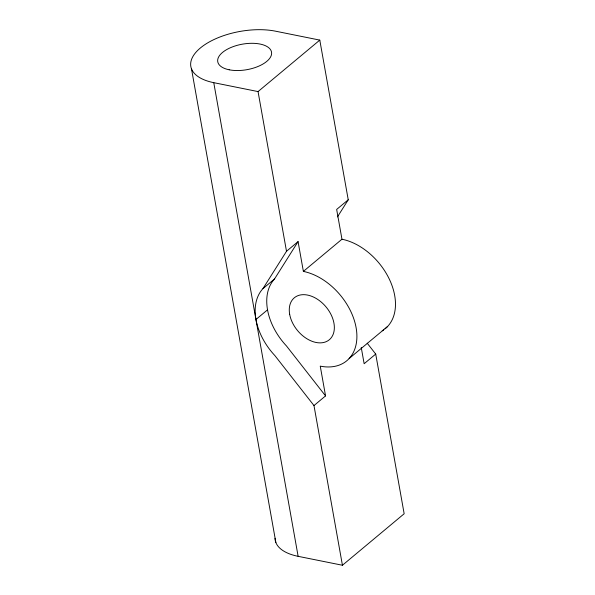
<?xml version="1.0" encoding="UTF-8"?>
<svg xmlns="http://www.w3.org/2000/svg" width="595" height="595" viewBox="0 0 595 595"><rect width="100%" height="100%" fill="white"/><g stroke="black" fill="none" stroke-linecap="round" stroke-linejoin="round"><path stroke-width="0.89" d="M313.982 405.559L274.89 355.602A54.643 37.016 50.2 0 1 262.953 288.62L286.5 251.276L298.073 241.622L303.376 271.402A54.643 37.016 50.2 0 1 356.108 327.681A54.643 37.016 50.2 0 1 320.251 366.133L325.554 395.906L313.982 405.559L342.43 565.25L298.132 556.332A54.643 25.905 -10.1 0 1 275.016 538.326M262.953 288.62L274.533 278.966L298.073 241.622M337.447 216.907L348.239 199.786L319.79 40.103L275.5 31.178A54.643 25.905 -10.1 0 0 200.337 48.009A54.643 25.905 -10.1 0 0 213.761 82.668L298.132 556.332M213.761 82.668L258.051 91.585L319.79 40.103M348.239 199.786L336.658 209.44L341.961 239.22A54.643 37.016 50.2 0 1 389.227 278.951A54.643 37.016 50.2 0 1 385.114 328.782M303.376 271.402L341.961 239.22M255.947 319.5L267.527 309.846M349.101 358.562L387.687 326.387M367.219 343.211L375.72 354.07L364.14 363.724L361.247 347.487M342.43 565.25L404.161 513.76L375.72 354.07M325.554 395.906L286.463 345.948A54.643 37.016 50.2 0 1 274.533 278.966M258.051 91.585L286.5 251.276M191.486 68.819L275.857 542.484M383.693 329.853A54.643 37.016 50.2 0 1 382.206 330.813M229.194 69.794A27.318 12.956 -10.1 0 0 271.528 54.353A27.318 12.956 -10.1 0 0 233.166 46.626A27.318 12.956 -10.1 0 0 229.194 69.794M289.668 314.309A27.318 18.512 50.2 0 0 326.543 341.508A27.318 18.512 50.2 0 0 319.232 300.482A27.318 18.512 50.2 0 0 289.668 314.309"/></g></svg>
